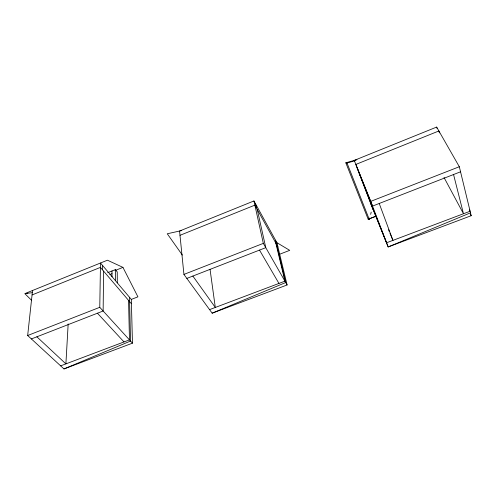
<?xml version="1.0" encoding="UTF-8"?>
<svg xmlns="http://www.w3.org/2000/svg" width="496" height="496" viewBox="0 0 496 496"><rect width="100%" height="100%" fill="white"/><g stroke="black" fill="none" stroke-linecap="round" stroke-linejoin="round"><path stroke-width="0.74" d="M103.596 271.126L103.137 310.998L31.397 338.942M102.467 269.799L102.523 265.422M132.463 343.164L99.777 307.315L100.49 263.016L131.316 299.417L132.463 343.164L63.984 368.931L27.664 335.507L32.544 290.495M68.169 323.944L65.894 363.878L36.865 336.809M356.971 159.619L345.811 162.8L368.175 219.232L369.309 219.511L369.694 218.042M370.642 214.353L371.206 212.139M63.984 368.931L130.535 341.05L129.493 297.265M212.158 313.181L287.11 284.971L276.904 242.687L253.946 200.954L179.564 231.037L183.929 274.406L212.158 313.181L285.715 282.528L275.553 240.225M470.506 212.834L388.163 246.946L371.634 205.778L358.155 170.624M436.654 127.069L354.231 160.4L370.735 201.37L388.163 246.946L471.2 215.704L459.321 166.737L436.654 127.069L436.988 128.352M32.06 294.946L100.415 267.394L131.428 303.757M179.992 235.321L254.87 205.139L277.915 246.872M107.7 272.688L115.339 269.626L117.236 271.907L117.316 282.887M115.041 270.543L122.952 267.381L137.925 296.837L131.316 299.417M109.87 274.536L112.009 273.68M27.664 335.507L99.777 307.315M183.929 274.406L263.326 243.369L253.946 200.954M370.735 201.37L459.321 166.737M186.837 278.405L265.782 247.659L257.238 209.43M460.548 171.802L372.539 206.082L357.653 169.111M376.067 216.188L368.175 219.232L376.08 216.188M279.663 254.231L289.72 250.35L276.625 242.519M60.642 365.862L129.462 339.872L128.569 300.409M209.566 309.622L284.933 281.164L275.801 243.04M345.811 162.8L347.014 163.029L355.936 160.475M181.331 230.646L167.264 233.771L182.361 255.074M32.283 292.677L24.8 293.626L31.353 300.08M27.348 293.601L25.904 293.179L107.44 260.202L122.952 267.381M97.445 313.218L124.006 341.93M192.851 276.061L215.307 307.452L210.062 269.458M259.507 250.102L278.95 283.421M263.326 243.369L287.11 284.971M469.377 209.895L470.115 211.234L386.57 242.78L370.611 203.106M470.468 214.359L471.2 215.704M444.019 177.487L463.475 213.739L453.549 174.53M388.523 229.698L389.403 231.83M389.992 233.256L392.931 240.38L379.229 203.478M347.014 163.029L369.309 219.511M373.271 209.845L355.855 164.43L438.879 130.969L439.382 132.903M357.046 167.741L357.604 169.179M255.465 203.72L256.395 207.905M115.339 269.626L115.394 280.618M112.003 270.965L112.009 276.83"/></g></svg>
